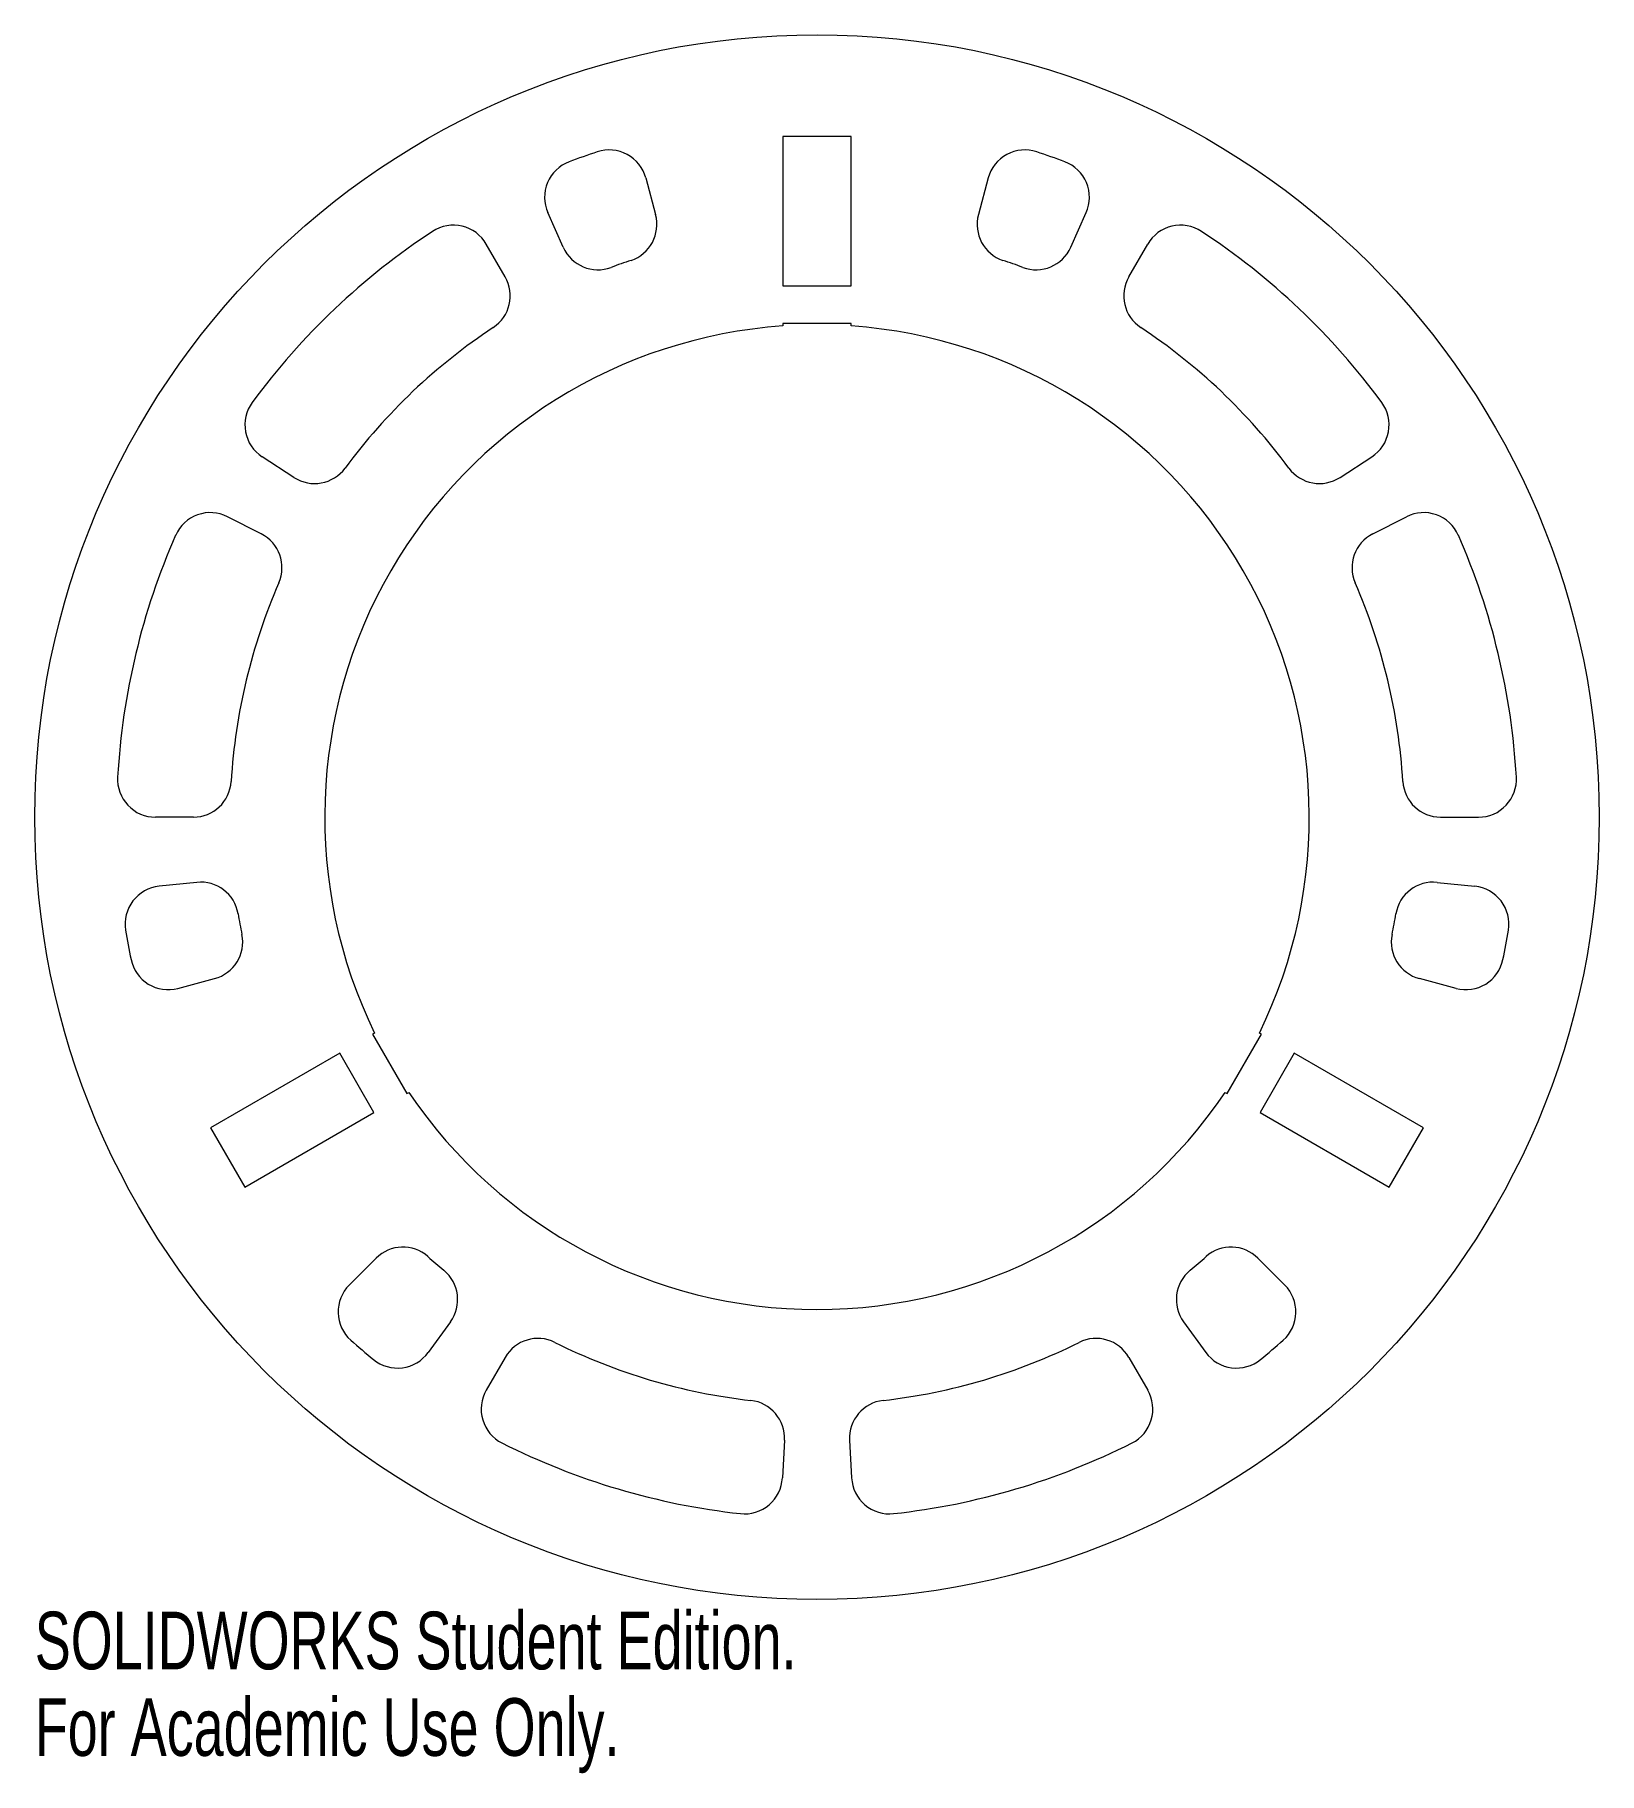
# Model space of a CAD drawing. Header units: inches. Extents: x -2.58 to 2.58, y -3.16 to 2.58.
import ezdxf

# ---------------------------------------------------------------- set-up
doc = ezdxf.new("R2010")
doc.units = ezdxf.units.IN
doc.header["$MEASUREMENT"] = 0
doc.styles.add('SLDTEXTSTYLE0', font='TXT', dxfattribs={"width": 0.7})

msp = doc.modelspace()

# ---------------------------------------------------------------- linework, layer by layer
at = {"color": 7, "linetype": 'Continuous', "lineweight": 15}
for p, q in [((-0.113, 2.2461), (-0.113, 1.7539)), ((0.113, 2.2461), (-0.113, 2.2461)), ((0.113, 1.7539), (0.113, 2.2461)), ((-0.5652, 2.1095), (-0.5328, 1.9886)), ((0.5652, 2.1095), (0.5328, 1.9886)), ((-0.8374, 1.8807), (-0.8883, 1.9951)), ((0.8374, 1.8807), (0.8883, 1.9951)), ((-1.0294, 1.7829), (-1.092, 1.8913)), ((1.0294, 1.7829), (1.092, 1.8913)), ((-0.113, 1.7539), (0.113, 1.7539)), ((-0.113, 1.6289), (-0.113, 1.6211)), ((0.113, 1.6289), (-0.113, 1.6289)), ((0.113, 1.6211), (0.113, 1.6289)), ((-1.7266, 1.1213), (-1.8316, 1.1895)), ((1.7266, 1.1213), (1.8316, 1.1895)), ((-1.8343, 0.9346), (-1.9459, 0.9915)), ((1.8343, 0.9346), (1.9459, 0.9915)), ((-2.0587, 0), (-2.1839, 0)), ((2.0587, 0), (2.1839, 0)), ((-2.0474, -0.2152), (-2.172, -0.2283)), ((2.0474, -0.2152), (2.172, -0.2283)), ((-2.1095, -0.5652), (-1.9886, -0.5328)), ((2.1095, -0.5652), (1.9886, -0.5328)), ((-1.4604, -0.7126), (-1.4672, -0.7166)), ((-1.4672, -0.7166), (-1.3542, -0.9124)), ((1.3542, -0.9124), (1.4672, -0.7166)), ((1.4672, -0.7166), (1.4604, -0.7126)), ((-1.5755, -0.7791), (-2.0017, -1.0251)), ((-1.4624, -0.9749), (-1.5755, -0.7791)), ((1.5755, -0.7791), (1.4624, -0.9749)), ((2.0017, -1.0251), (1.5755, -0.7791)), ((-1.3542, -0.9124), (-1.3474, -0.9084)), ((1.3474, -0.9084), (1.3542, -0.9124)), ((-1.8886, -1.2209), (-1.4624, -0.9749)), ((1.4624, -0.9749), (1.8886, -1.2209)), ((-2.0017, -1.0251), (-1.8886, -1.2209)), ((1.8886, -1.2209), (2.0017, -1.0251)), ((-1.5443, -1.5443), (-1.4557, -1.4557)), ((1.5443, -1.5443), (1.4557, -1.4557)), ((-1.2101, -1.6655), (-1.2837, -1.7668)), ((1.2101, -1.6655), (1.2837, -1.7668)), ((-1.0294, -1.7829), (-1.092, -1.8913)), ((1.0294, -1.7829), (1.092, -1.8913)), ((-0.1077, -2.0559), (-0.1143, -2.1809)), ((0.1077, -2.0559), (0.1143, -2.1809))]:
    msp.add_line(p, q, dxfattribs=at)
msp.add_circle((0, 0), 2.5822, dxfattribs=at)
for centre, radius, start, end in [((0, 0), 2.3125, 108.27583, 110.72417), ((-0.686, 2.0772), 0.125, 15, 108.27583), ((0.686, 2.0772), 0.125, 71.72417, 165), ((0, 0), 2.3125, 69.27583, 71.72417), ((-0.7741, 2.046), 0.125, 110.72417, 204), ((0.7741, 2.046), 0.125, 336, 69.27583), ((-1.2002, 1.8288), 0.125, 30, 123.27583), ((-0.6536, 1.9562), 0.125, 288.4746, 15), ((0.6536, 1.9562), 0.125, 165, 251.5254), ((1.2002, 1.8288), 0.125, 56.72417, 150), ((0, 0), 2.3125, 123.27583, 143.72417), ((0, 0), 2.3125, 36.27583, 56.72417), ((-0.7232, 1.9316), 0.125, 204, 290.5254), ((0, 0), 1.9375, 108.4746, 110.5254), ((0, 0), 1.9375, 69.4746, 71.5254), ((0.7232, 1.9316), 0.125, 249.4746, 336), ((-1.1376, 1.7204), 0.125, 303.4746, 30), ((1.1376, 1.7204), 0.125, 150, 236.5254), ((0, 0), 1.625, 93.98859, 206.01141), ((0, 0), 1.9375, 123.4746, 143.5254), ((0, 0), 1.625, 333.98859, 86.01141), ((0, 0), 1.9375, 36.4746, 56.5254), ((-1.7635, 1.2943), 0.125, 143.72417, 237), ((1.7635, 1.2943), 0.125, 303, 36.27583), ((-1.6585, 1.2261), 0.125, 237, 323.5254), ((1.6585, 1.2261), 0.125, 216.4746, 303), ((-2.0026, 0.8801), 0.125, 63, 156.27583), ((2.0026, 0.8801), 0.125, 23.72417, 117), ((0, 0), 2.3125, 156.27583, 176.72417), ((-1.8911, 0.8233), 0.125, 336.4746, 63), ((1.8911, 0.8233), 0.125, 117, 203.5254), ((0, 0), 2.3125, 3.27583, 23.72417), ((0, 0), 1.9375, 156.4746, 176.5254), ((0, 0), 1.9375, 3.4746, 23.5254), ((-2.1839, 0.125), 0.125, 176.72417, 270), ((-2.0587, 0.125), 0.125, 270, 356.5254), ((2.0587, 0.125), 0.125, 183.4746, 270), ((2.1839, 0.125), 0.125, 270, 3.27583), ((-2.1589, -0.3526), 0.125, 96, 189.27583), ((-2.0344, -0.3395), 0.125, 9.4746, 96), ((2.0344, -0.3395), 0.125, 84, 170.5254), ((2.1589, -0.3526), 0.125, 350.72417, 84), ((0, 0), 1.9375, 189.4746, 191.5254), ((0, 0), 1.9375, 348.4746, 350.5254), ((0, 0), 2.3125, 189.27583, 191.72417), ((-2.0209, -0.4121), 0.125, 285, 11.5254), ((2.0209, -0.4121), 0.125, 168.4746, 255), ((0, 0), 2.3125, 348.27583, 350.72417), ((-2.1419, -0.4445), 0.125, 191.72417, 285), ((2.1419, -0.4445), 0.125, 255, 348.27583), ((0, 0), 1.625, 213.98859, 326.01141), ((-1.3673, -1.5441), 0.125, 48.4746, 135), ((1.3673, -1.5441), 0.125, 45, 131.5254), ((0, 0), 1.9375, 228.4746, 230.5254), ((0, 0), 1.9375, 309.4746, 311.5254), ((-1.4559, -1.6327), 0.125, 135, 228.27583), ((-1.3112, -1.5921), 0.125, 324, 50.5254), ((1.3112, -1.5921), 0.125, 129.4746, 216), ((1.4559, -1.6327), 0.125, 311.72417, 45), ((-0.9211, -1.8454), 0.125, 63.4746, 150), ((0.9211, -1.8454), 0.125, 30, 116.5254), ((0, 0), 2.3125, 228.27583, 230.72417), ((-1.3848, -1.6934), 0.125, 230.72417, 324), ((0, 0), 1.9375, 243.4746, 263.5254), ((0, 0), 1.9375, 276.4746, 296.5254), ((1.3848, -1.6934), 0.125, 216, 309.27583), ((0, 0), 2.3125, 309.27583, 311.72417), ((-0.9837, -1.9538), 0.125, 150, 243.27583), ((0.9837, -1.9538), 0.125, 296.72417, 30), ((-0.2326, -2.0493), 0.125, 357, 83.5254), ((0.2326, -2.0493), 0.125, 96.4746, 183), ((0, 0), 2.3125, 243.27583, 263.72417), ((0, 0), 2.3125, 276.27583, 296.72417), ((-0.2391, -2.1744), 0.125, 263.72417, 357), ((0.2391, -2.1744), 0.125, 183, 276.27583)]:
    msp.add_arc(centre, radius, start, end, dxfattribs=at)

# ---------------------------------------------------------------- texts
at = {"color": 7, "linetype": 'Continuous', "char_height": 0.1903, "attachment_point": 1, "style": 'SLDTEXTSTYLE0'}
for s, insert in [('SOLIDWORKS Student Edition.', (-2.5822, -2.6223)), ('For Academic Use Only.', (-2.5822, -2.9078))]:
    msp.add_mtext(s, dxfattribs=dict(at, insert=insert))

doc.saveas('drawing.dxf')
